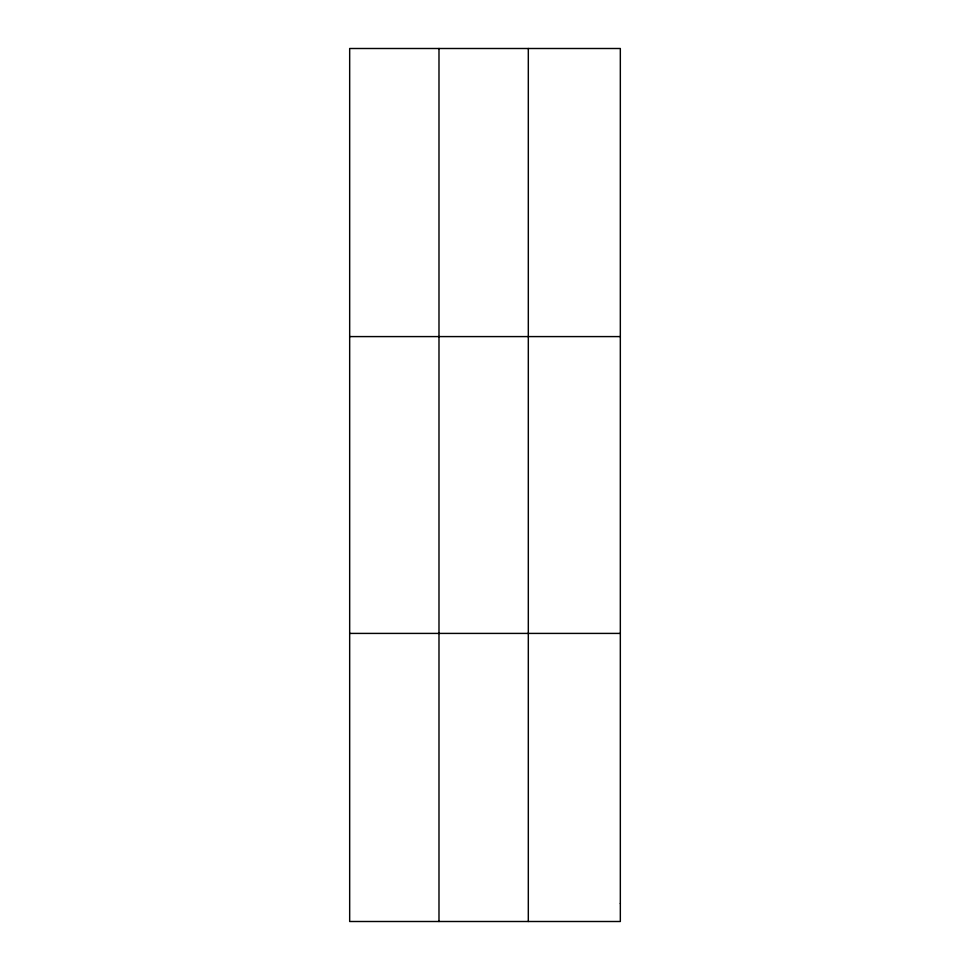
<?xml version="1.0" encoding="UTF-8"?>
<svg xmlns="http://www.w3.org/2000/svg" width="970" height="970" viewBox="0 0 970 970"><rect width="100%" height="100%" fill="white"/><g stroke="black" fill="none" stroke-linecap="round" stroke-linejoin="round"><path stroke-width="1.45" d="M438.986 48.5L438.986 921.5M528.311 48.5L528.311 921.5M349.673 336.59L620.327 336.59M349.673 633.41L620.327 633.41M620.327 903.494L620.327 921.5L349.673 921.5L349.673 48.5L620.327 48.5L620.327 903.494"/></g></svg>
